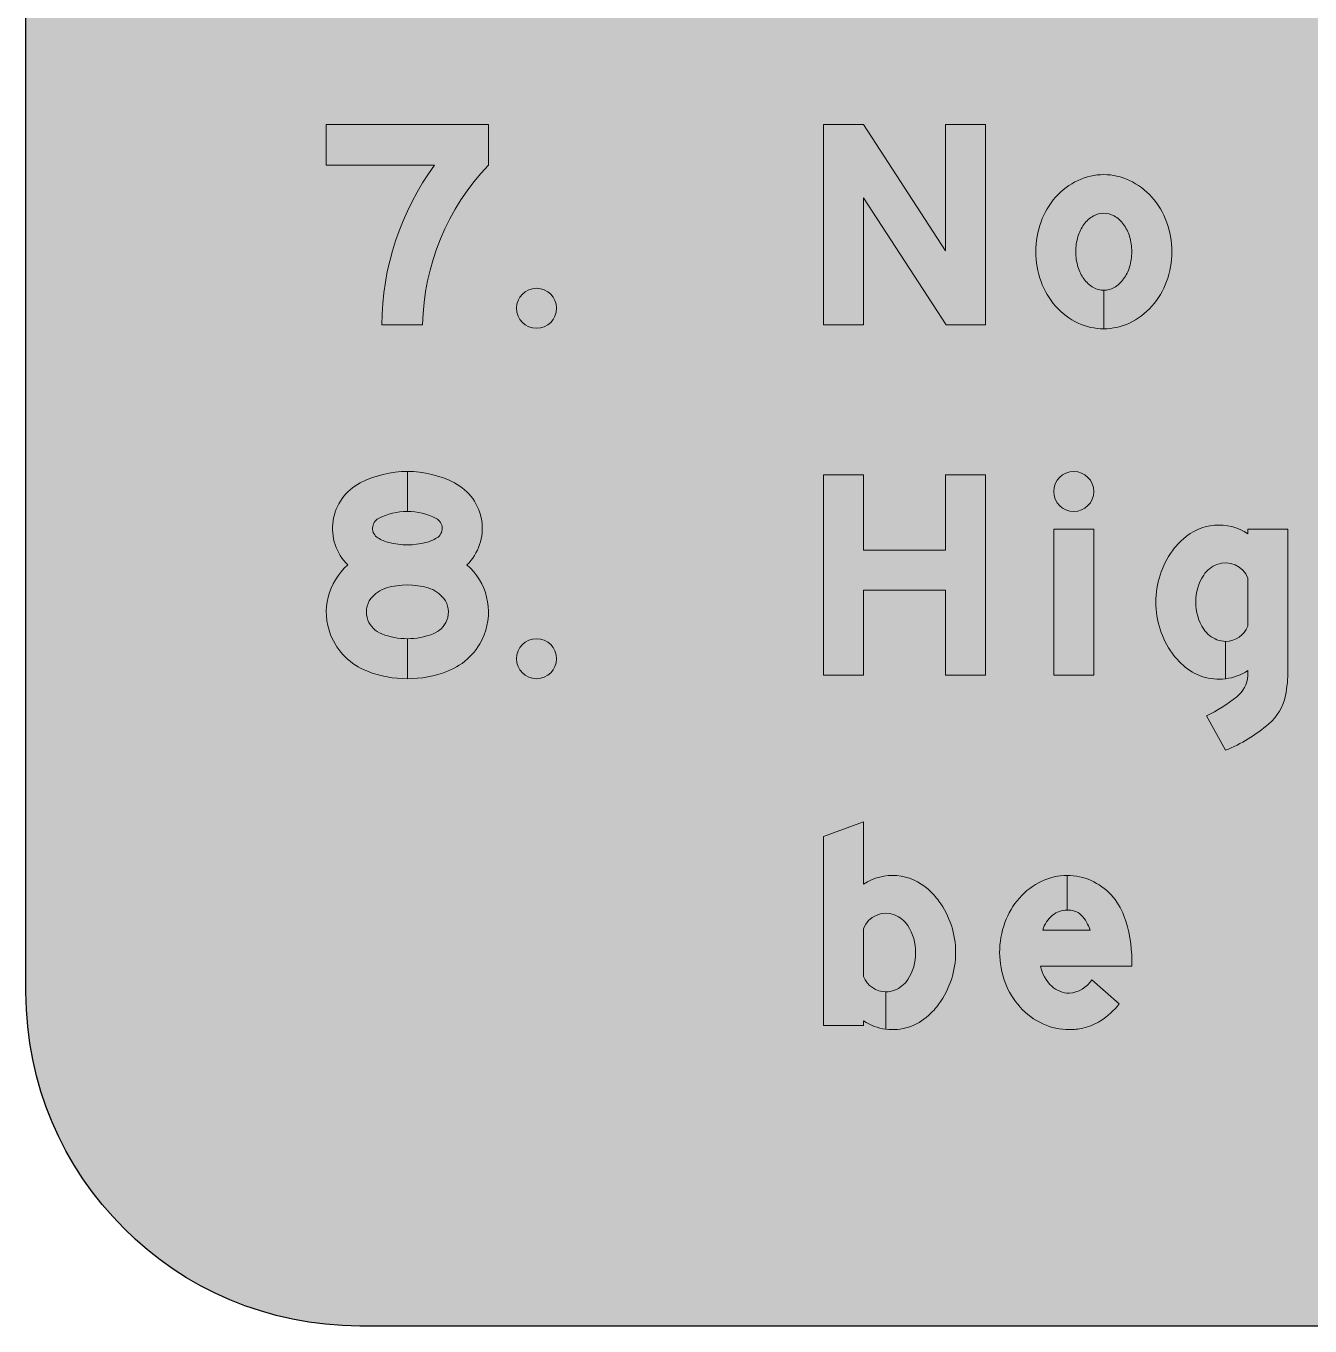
# Model space of a CAD drawing. Header units: millimetres. Extents: x 1969 to 2074, y 2991 to 3097.
# Drawn here: x 1969.05 to 1988.29, y 2996.85 to 3016.33 of the extents above; entities that cross this region are included whole.
import ezdxf

# ---------------------------------------------------------------- set-up
doc = ezdxf.new("R2010")
doc.units = ezdxf.units.MM
doc.layers.add('DIM', color=1, linetype='Continuous')
doc.layers.add('L18', color=4, linetype='Continuous')
doc.layers.add('GSCOLORFILL', color=7, linetype='Continuous', lineweight=0)
doc.layers.add('GSOUTLINE', color=7, linetype='Continuous', lineweight=0)
doc.layers.get('GSOUTLINE').off()

# ---------------------------------------------------------------- blocks, each defined once
blk = doc.blocks.new('*U400')
at = {"layer": 'GSCOLORFILL', "true_color": 0xf5f5f5, "transparency": 33554687}
blk.add_hatch(color=7, dxfattribs=at).paths.add_polyline_path([(-950.000000000005, -1000), (950.0000000000041, -1000, 0.414213562373095), (1050.000000000004, -900), (1050.000000000004, 900, 0.414213562373095), (950.0000000000041, 1000), (-950.000000000005, 1000, 0.414213562373095), (-1050.000000000005, 900), (-1050.000000000005, -900.0000000000005, 0.414213562373095)])
at = {"layer": 'GSCOLORFILL', "color": 7, "linetype": 'Continuous', "true_color": 0xf5f5f5, "transparency": 33554687}
for points in [[(-950.000000000005, -1000), (950.0000000000041, -1000, 0.414213562373095), (1050.000000000004, -900), (1050.000000000004, 900, 0.414213562373095), (950.0000000000041, 1000), (-950.000000000005, 1000, 0.414213562373095), (-1050.000000000005, 900), (-1050.000000000005, -900.0000000000005, 0.414213562373095), (-950.0000000000055, -1000)], [(-950.000000000005, -1000), (950.0000000000041, -1000, 0.414213562373095), (1050.000000000004, -900), (1050.000000000004, 900, 0.414213562373095), (950.0000000000041, 1000), (-950.000000000005, 1000, 0.414213562373095), (-1050.000000000005, 900), (-1050.000000000005, -900, 0.414213562373095), (-950.0000000000055, -1000)]]:
    blk.add_lwpolyline(points, format="xyb", close=True, dxfattribs=at).dxf.unprotected_set("ltscale", 0)
blk = doc.blocks.new('*U152')
at = {"layer": 'GSCOLORFILL', "linetype": 'Continuous'}
h = blk.add_hatch(color=0, dxfattribs=at)
edge = h.paths.add_edge_path()
edge.add_arc((44.51793562419519, 73.00000000000007), 87.48206437580481, 324.0687898610061, 359.99999999999994, ccw=False)
edge.add_arc((63.70470146193492, 58.38428779233871), 63.37203257652487, 310.3765255821876, 324.5892179022558, ccw=False)
edge.add_arc((69.00257494377652, 48.36448062052203), 52.36448062052203, 262.70170899991183, 313.06367100142035, ccw=False)
edge.add_line((62.35045196264872, -3.575755136557277), (62.35045196264872, 33.80043539742545))
edge.add_arc((62.34045196264868, 57.80043331409205), 24.00000000000002, 270.0238732421547, 290.8675725829808)
edge.add_arc((60.91561510266509, 61.53805821801595), 28.00000000000003, 290.8675725829806, 326.1464978402323)
edge.add_arc((45.80677982315294, 71.67298584493247), 46.19323120026423, 326.1464978402324, 361.646188633575)
edge.add_arc((45.8067798231529, 74.32701415506752), 46.19323120026427, 358.353811366425, 393.8535021597676)
edge.add_arc((60.91561510266507, 84.46194178198411), 28.00000000000001, 33.8535021597676, 69.13242741701919)
edge.add_arc((62.34045196264874, 88.19956668590797), 24.00000000000001, 69.13242741701923, 158.568043919135)
edge.add_line((40, 96.96907101081622), (40, 49.03092898918378))
edge.add_arc((62.34045196264873, 57.800433314092), 23.99999999999999, 201.4319560808649, 270)
edge.add_line((62.34045196264873, 33.80043331409202), (62.34045196264873, -3.574473431724307))
edge.add_arc((69.00257494377641, 48.36448062052206), 52.36448062052204, 236.3677911496907, 262.6906777665261, ccw=False)
edge.add_line((40, 4.765289374724148), (40, 0))
edge.add_line((40, 0), (0, 0))
edge.add_line((0, 0), (0, 188.7596153846154))
edge.add_line((0, 188.7596153846154), (40, 203.5))
edge.add_line((40, 203.5), (40, 141.2347106252759))
edge.add_arc((69.00257494377648, 97.6355193794779), 52.36448062052212, 46.93632899857971, 123.6322088503093, ccw=False)
edge.add_arc((63.7047014619348, 87.61571220766103), 63.37203257652513, 35.410782097744175, 49.623474417812474, ccw=False)
edge.add_arc((44.51793562419522, 72.99999999999999), 87.48206437580478, 0, 35.93121013899378, ccw=False)
at = {"layer": 'GSCOLORFILL', "color": 0}
blk.add_lwpolyline([(132, 72.99999999999999, -0.1580767730378781), (115.3540975280471, 21.66434227377881, -0.062094190308422), (104.7576009987296, 10.10723369308806, -0.2233522246381122), (62.35045196264872, -3.575755136557277), (62.35045196264872, 33.80043539742545, 0.09119938616970456), (70.88947312255061, 35.3746838905488, 0.155160827510034), (84.16862514632328, 45.94006078534746, 0.1561474372907175), (91.98094621685533, 72.99999999999999, 0.1561474372907175), (84.16862514632328, 100.0599392146525, 0.1551608275100337), (70.88947312255067, 110.6253161094512, 0.4113313956635876), (40, 96.96907101081622), (40, 49.03092898918378, 0.3084429755062391), (62.34045196264873, 33.80043331409202), (62.34045196264873, -3.574473431724307, -0.115362985859982), (40, 4.765289374724148), (40, 0), (0, 0), (0, 188.7596153846154), (40, 203.5), (40, 141.2347106252759, -0.3477275210567035), (104.7576009987296, 135.8927663069119, -0.062094190308422), (115.3540975280471, 124.3356577262211, -0.1580767730378781)], format="xyb", close=True, dxfattribs=at)
blk = doc.blocks.new('*U153')
at = {"layer": 'GSCOLORFILL', "linetype": 'Continuous'}
h = blk.add_hatch(color=0, dxfattribs=at)
edge = h.paths.add_edge_path()
edge.add_arc((69.51094197863642, 58.93000642673971), 62.9300064267397, 245.3524198280531, 269.9999999999999, ccw=False)
edge.add_arc((72.63933568098416, 65.74804630435064), 70.43150727187609, 222.073813879283, 245.3524198280533, ccw=False)
edge.add_arc((77.51231266798086, 70.14707514339402), 76.99636518675396, 200.5021246928769, 222.0738138792829, ccw=False)
edge.add_arc((85.14194428798147, 73.00000000000018), 85.14194428798149, 180.0000037301732, 200.5021246928769, ccw=False)
edge.add_arc((87.76867725509986, 72.99998880735697), 87.76867725509987, 160.0694722126277, 179.9999963119301, ccw=False)
edge.add_arc((77.81888288118054, 76.60776129168887), 77.18499026133541, 138.8014776948188, 160.0694722126275, ccw=False)
edge.add_arc((71.47230434682477, 82.1634816811312), 68.75023548491123, 115.32243421330139, 138.8014776948188, ccw=False)
edge.add_arc((67.40488682021514, 90.7594570579587), 59.24052055675507, 90.00000000000011, 115.3224342133012, ccw=False)
edge.add_line((67.4048868202151, 149.9999776147138), (67.40488682021504, 115.5))
edge.add_arc((67.40488682021505, 92.3147617089057), 23.18523829109428, 90.00000000000004, 129.2085956193348)
edge.add_arc((73.06702104089976, 86.30983722453084), 31.42300914462551, 130.2868481129732, 163.077719365007)
edge.add_line((43.00461354202127, 95.45626598523268), (90.38549341939148, 95.45626598523268))
edge.add_arc((52.74761479171672, 83.17935105482259), 39.58955099265591, 18.06555415785629, 43.33061273274367)
edge.add_arc((70.63420727500568, 100.0528755045983), 14.99999999999996, 43.3306127327434, 74.23414554342109)
edge.add_arc((67.40488682021513, 88.6146850335641), 26.88531496643589, 74.23414554342149, 89.97868881919163)
edge.add_line((67.41488682021509, 115.4999981402486), (67.41488682021509, 149.9999767706969))
edge.add_arc((67.40488682021511, 90.75945705795863), 59.24052055675513, 66.24132462757171, 89.99032827881211, ccw=False)
edge.add_arc((65.90311263088859, 88.40713072376718), 61.99999999999999, 19.990107920803098, 65.8469214734098, ccw=False)
edge.add_arc((2.000000000000043, 65.16079346208295), 130, 0, 19.990107920803098, ccw=False)
edge.add_line((132, 65.16079346208295), (132, 59.45626598523268))
edge.add_line((132, 59.45626598523268), (40.72380685113512, 59.45626598523268))
edge.add_arc((79.1502063285293, 67.93769328603152), 39.35127425960962, 192.446693405701, 226.289291064396)
edge.add_arc((69.85773911993658, 58.38709549362954), 26.02674593399157, 226.5475580031422, 269.2365315043568)
edge.add_arc((67.56222244513611, 60.99956596297852), 28.70313368140413, 273.8929323668316, 328.2837947233499)
edge.add_line((91.97890056262634, 45.90997641125676), (119.3616618950978, 21.66751851973623))
edge.add_arc((60.72839463861946, 67.6041252104245), 74.48511168968331, 302.59103158947534, 321.9228496470552, ccw=False)
edge.add_arc((71.2238339754233, 51.18720312719249), 54.99999999999982, 282.4742802128862, 302.59103158947516, ccw=False)
edge.add_arc((69.51094197863644, 58.93000642673961), 62.9300064267396, 269.9999999999999, 282.47428021288624, ccw=False)
at = {"layer": 'GSCOLORFILL', "color": 0}
blk.add_lwpolyline([(69.51094197863631, -3.999999999999993, -0.1079619072312502), (43.2668823086612, 1.733546388479652, -0.1019228298705658), (20.35928353887792, 18.55277784863587, -0.09440319960942407), (5.392958702656699, 43.17970531249913, -0.08969677617579692), (1.70530256582424e-13, 72.99999445693578, -0.08718320545468168), (5.256761353426839, 102.9186191460794, -0.09306643867387995), (19.74243426452929, 127.4472030443272, -0.1028065678962481), (42.06701566231183, 144.3078609652724, -0.1109417910759313), (67.4048868202151, 149.9999776147138), (67.40488682021504, 115.5, 0.1727686174700961), (52.74844151225409, 110.2798357568904, 0.1440615427713923), (43.00461354202127, 95.45626598523268), (90.38549341939148, 95.45626598523268, 0.1106883683500328), (81.54530066298446, 110.3459819880077, 0.1356653380362669), (74.70980871751306, 114.4885768343512, 0.06880680822069957), (67.41488682021509, 115.4999981402486), (67.41488682021509, 149.9999767706969, -0.1039970857664943), (91.27202029761679, 144.9793723604305, -0.2028017523414576), (124.1677153237576, 109.6023205800086, -0.0874451709761443), (132, 65.16079346208295), (132, 59.45626598523268), (40.72380685113512, 59.45626598523268, 0.1487489359934952), (51.95778614312979, 39.49309678132271, 0.1884502669332367), (69.51094197863688, 32.36266013653999, 0.241883257341195), (91.97890056262634, 45.90997641125676), (119.3616618950978, 21.66751851973623, -0.08455159468045045), (100.8489740678881, 4.847683551545018, -0.08800200969828328), (83.10390755337193, -2.514415580091438, -0.05448312901681575)], format="xyb", close=True, dxfattribs=at)
blk = doc.blocks.new('*U151')
at = {"layer": 'GSOUTLINE', "color": 28, "true_color": 0x0a0a0a, "xscale": 0.3, "yscale": 0.3, "zscale": 0.3}
for name, p in [('*U152', (0, 0)), ('*U153', (52.8, 0))]:
    blk.add_blockref(name, p, dxfattribs=at)
blk = doc.blocks.new('*U150')
at = {"layer": 'GSOUTLINE'}
blk.add_blockref('*U151', (0, 0), dxfattribs=at)
blk = doc.blocks.new('*U80')
at = {"layer": 'GSCOLORFILL', "linetype": 'Continuous'}
h = blk.add_hatch(color=0, dxfattribs=at)
edge = h.paths.add_edge_path()
edge.add_line((0, 200), (161.9999999999999, 200))
edge.add_line((161.9999999999999, 200), (161.9999999999999, 159.4714375754733))
edge.add_arc((333.1833303925396, -4.482280079961214), 237.0328123642787, 136.2357990961766, 178.9164747415509)
edge.add_line((96.19290167736102, -1.347255640382627e-13), (55.39563915866006, 0))
edge.add_arc((328.1688006505514, -1.746283210988864), 272.7787512533453, 143.7705700035251, 179.6331996506049, ccw=False)
edge.add_line((108.1299548988235, 159.4714375754734), (0, 159.4714375754734))
edge.add_line((0, 159.4714375754734), (0, 200))
at = {"layer": 'GSCOLORFILL', "color": 0, "linetype": 'Continuous'}
blk.add_lwpolyline([(0, 200), (161.9999999999999, 200), (161.9999999999999, 159.4714375754733, 0.1884127751527816), (96.19290167736102, -1.347255640382627e-13), (55.39563915866006, 0, -0.1577700712299671), (108.1299548988235, 159.4714375754734), (0, 159.4714375754734)], format="xyb", close=True, dxfattribs=at)
blk = doc.blocks.new('*U81')
at = {"layer": 'GSCOLORFILL', "linetype": 'Continuous'}
blk.add_hatch(color=0, dxfattribs=at).paths.add_polyline_path([(40, 16.5, 1), (0, 16.5, 1)])
at = {"layer": 'GSCOLORFILL', "color": 0}
blk.add_circle((20, 16.5), 20, dxfattribs=at)
blk = doc.blocks.new('*U79')
at = {"layer": 'GSOUTLINE', "color": 28, "true_color": 0x0a0a0a}
for name, p, xscale, yscale, zscale in [('*U80', (0, 0), 0.3000000000000001, 0.3000000000000001, 0.3000000000000001), ('*U81', (57, 0), 0.3, 0.3, 0.3)]:
    blk.add_blockref(name, p, dxfattribs=dict(at, xscale=xscale, yscale=yscale, zscale=zscale))
blk = doc.blocks.new('*U83')
at = {"layer": 'GSCOLORFILL', "linetype": 'Continuous'}
blk.add_hatch(color=0, dxfattribs=at).paths.add_polyline_path([(0, 200), (40, 200), (122, 74.01218770513049), (122, 200), (162, 200), (162, 0), (122.4451973049556, 0), (40, 126.6718297886613), (40, 0), (0, 0)])
at = {"layer": 'GSCOLORFILL', "color": 0}
blk.add_lwpolyline([(0, 200), (40, 200), (122, 74.01218770513049), (122, 200), (162, 200), (162, 0), (122.4451973049556, 0), (40, 126.6718297886613), (40, 0), (0, 0)], close=True, dxfattribs=at)
blk = doc.blocks.new('*U84')
at = {"layer": 'GSCOLORFILL', "linetype": 'Continuous'}
h = blk.add_hatch(color=0, dxfattribs=at)
edge = h.paths.add_edge_path()
edge.add_arc((67.99999999999999, 89.72883664457302), 60.27116335542698, 64.87173449942168, 90, ccw=False)
edge.add_arc((64.2009016893978, 81.62903460165589), 69.21766776262787, 41.448266645179615, 64.87173449942162, ccw=False)
edge.add_arc((58.27593586708555, 76.39659725208122), 77.12232592176368, 20.09246863402842, 41.44826664517967, ccw=False)
edge.add_arc((48.99051588626324, 72.99999999999991), 87.00948411373676, 1.1368683772161603e-13, 20.09246863402808, ccw=False)
edge.add_arc((48.99051588626409, 73.00000000000011), 87.00948411373591, 339.90753136597175, 359.9999999999999, ccw=False)
edge.add_arc((58.27593586708593, 69.60340274791824), 77.12232592176306, 318.5517333548204, 339.90753136597186, ccw=False)
edge.add_arc((64.20090168939792, 64.370965398344), 69.21766776262774, 295.1282655005783, 318.55173335482044, ccw=False)
edge.add_arc((68.00000000000003, 56.27116335542705), 60.27116335542705, 270.00950633380637, 295.1282655005783, ccw=False)
edge.add_line((68.00999999999993, -3.999999170415876), (68.00999999999993, 34.50000242127832))
edge.add_arc((68, 55.15025015935103), 20.65025015935102, 270.0277458051646, 299.6634012086504)
edge.add_arc((63.11394116214115, 63.72915162328681), 30.52299655004384, 299.6634012086504, 323.9726266148963)
edge.add_arc((55.40525305477216, 69.33547024682802), 40.05476872762745, 323.9726266148962, 343.2352704047485)
edge.add_arc((43.24068658875845, 72.9999999999999), 52.75931341124155, 343.235270404749, 360.0000000000001)
edge.add_arc((43.2406865887586, 73.00000000000003), 52.7593134112414, 359.9999999999999, 376.764729595251)
edge.add_arc((55.40525305477208, 76.66452975317203), 40.05476872762748, 16.7647295952512, 36.02737338510367)
edge.add_arc((63.11394116214135, 82.27084837671342), 30.52299655004354, 36.02737338510353, 60.33659879134957)
edge.add_arc((67.99999999999999, 90.84974984064904), 20.65025015935096, 60.33659879134934, 89.99999999999997)
edge.add_arc((68.00000000000001, 90.84974984064873), 20.65025015935127, 90.00000000000004, 119.6634012086502)
edge.add_arc((72.886058837859, 82.27084837671316), 30.52299655004397, 119.6634012086507, 143.9726266148965)
edge.add_arc((80.59474694522761, 76.66452975317218), 40.05476872762715, 143.9726266148963, 163.2352704047487)
edge.add_arc((92.75931341124138, 73), 52.75931341124138, 163.2352704047489, 180)
edge.add_arc((92.75931341124134, 72.99999999999999), 52.75931341124134, 180, 196.7647295952511)
edge.add_arc((80.59474694522788, 69.3354702468279), 40.05476872762743, 196.7647295952512, 216.0273733851036)
edge.add_arc((72.88605883785885, 63.72915162328677), 30.52299655004382, 216.0273733851036, 240.3365987913494)
edge.add_arc((68, 55.15025015935109), 20.65025015935109, 240.3365987913496, 270)
edge.add_line((68, 34.5), (67.99999999999994, -3.999999999999986))
edge.add_arc((67.99999999999994, 56.27116335542706), 60.27116335542704, 244.87173449942162, 270, ccw=False)
edge.add_arc((71.79909831060229, 64.37096539834434), 69.21766776262814, 221.4482666451796, 244.87173449942162, ccw=False)
edge.add_arc((77.724064132914, 69.60340274791828), 77.12232592176305, 200.0924686340281, 221.4482666451796, ccw=False)
edge.add_arc((87.00948411373618, 73.00000000000006), 87.00948411373618, 180, 200.0924686340281, ccw=False)
edge.add_arc((87.0094841137362, 73), 87.0094841137362, 159.9075313659718, 180, ccw=False)
edge.add_arc((77.72406413291392, 76.39659725208179), 77.12232592176298, 138.5517333548204, 159.9075313659718, ccw=False)
edge.add_arc((71.79909831060222, 81.62903460165569), 69.21766776262808, 115.12826550057841, 138.5517333548203, ccw=False)
edge.add_arc((68, 89.7288366445728), 60.27116335542721, 90, 115.12826550057821, ccw=False)
at = {"layer": 'GSCOLORFILL', "color": 0}
blk.add_lwpolyline([(68, 150, -0.1100842229774427), (93.59391517175465, 144.2959021548017, -0.1025615166109279), (116.0832611206852, 127.4472221513641, -0.09345288578283342), (130.7045520758158, 102.8909119190282, -0.08789523670016074), (136, 72.99999999999997, -0.08789523670016139), (130.7045520758157, 43.10908808097187, -0.09345288578283431), (116.0832611206852, 18.5527778486358, -0.1025615166109281), (93.59391517175465, 1.704097845198248, -0.1100422412956773), (68.00999999999993, -3.999999170415876), (68.00999999999993, 34.50000242127832, 0.1300355272368671), (78.21988546066683, 37.20626027932079, 0.1064685849763634), (87.79898987322332, 45.77638892431793, 0.08424761497446397), (93.7575835476913, 57.78197538225881, 0.07328068524213363), (96, 72.99999999999997, 0.07328068524213363), (93.7575835476913, 88.2180246177411, 0.08424761497446447), (87.79898987322332, 100.2236110756821, 0.1064685849763639), (78.21988546066689, 108.7937397206792, 0.1301586401875905), (68, 111.5, 0.1301586401875884), (57.78011453933311, 108.7937397206792, 0.1064685849763627), (48.20101012677668, 100.2236110756821, 0.08424761497446463), (42.24241645230873, 88.21802461774116, 0.07328068524213407), (40, 72.99999999999996, 0.07328068524213374), (42.24241645230873, 57.78197538225884, 0.08424761497446419), (48.20101012677668, 45.77638892431791, 0.106468584976363), (57.78011453933311, 37.2062602793208, 0.1301586401875896), (68, 34.5), (67.99999999999994, -3.999999999999986, -0.1100842229774427), (42.40608482824527, 1.704097845198291, -0.1025615166109274), (19.91673887931478, 18.55277784863585, -0.09345288578283431), (5.295447924184202, 43.10908808097192, -0.08789523670016117), (0, 73.00000000000004, -0.08789523670016128), (5.295447924184231, 102.8909119190282, -0.09345288578283407), (19.91673887931478, 127.4472221513642, -0.1025615166109277), (42.40608482824535, 144.2959021548018, -0.1100842229774423)], format="xyb", close=True, dxfattribs=at)
blk = doc.blocks.new('*U82')
at = {"layer": 'GSOUTLINE', "color": 28, "true_color": 0x0a0a0a}
for name, p, xscale, yscale, zscale in [('*U83', (0, 0), 0.3, 0.3, 0.3), ('*U84', (63.59999999999999, 0), 0.2999999999999999, 0.2999999999999999, 0.2999999999999999)]:
    blk.add_blockref(name, p, dxfattribs=dict(at, xscale=xscale, yscale=yscale, zscale=zscale))
blk = doc.blocks.new('*U78')
at = {"layer": 'GSOUTLINE'}
for name, p in [('*U79', (0, 0)), ('*U82', (149, 0))]:
    blk.add_blockref(name, p, dxfattribs=at)
blk = doc.blocks.new('*U113')
at = {"layer": 'GSCOLORFILL'}
h = blk.add_hatch(color=0, dxfattribs=at)
edge = h.paths.add_edge_path()
edge.add_line((80.9999999999999, 36.5), (80.9999999999999, -3.5))
edge.add_arc((80.99999999999991, 107.6955079448244), 111.1955079448244, 248.9259171418999, 270, ccw=False)
edge.add_arc((64.13379094947788, 63.92676770740226), 64.28952080344929, 201.5480818220742, 248.9259171418998, ccw=False)
edge.add_arc((62.06131740175255, 63.10838894832321), 62.06131740175254, 130.721303123219, 201.5480818220743, ccw=False)
edge.add_arc((57.30000726660086, 146.65341238418), 51.08123030167825, 117.34487034862559, 225.6210286620013, ccw=False)
edge.add_arc((81, 100.8236153907468), 102.6763846092532, 90, 117.34487034862559, ccw=False)
edge.add_line((80.99999999999996, 203.5), (80.99999999999996, 163.5))
edge.add_arc((81.00000000000011, 100.8236153907468), 62.67638460925323, 90.00000000000017, 117.3448703486257)
edge.add_arc((57.30000726660093, 146.6534123841799), 11.08123030167833, 117.3448703486256, 238.6647448097783)
edge.add_arc((72.88802094527628, 172.2556892326863), 41.05559852311269, 238.664744809778, 255.4800757774866)
edge.add_arc((80.99999999999979, 203.5774480078956), 73.41076467871562, 255.4800757774871, 284.5199242225128)
edge.add_arc((89.11197905472422, 172.2556892326859), 41.0555985231121, 284.5199242225122, 301.3352551902216)
edge.add_arc((104.6999927333989, 146.6534123841799), 11.08123030167835, 301.3352551902222, 422.6551296513745)
edge.add_arc((80.99999999999972, 100.8236153907469), 62.67638460925312, 62.65512965137417, 89.99542923702958)
edge.add_line((81.00500000000012, 163.4999998005629), (81.00499999999995, 203.4999998782583))
edge.add_arc((80.9999999999999, 100.8236153907468), 102.6763846092532, 62.65512965137441, 89.99720988522557, ccw=False)
edge.add_arc((104.699992733399, 146.65341238418), 51.08123030167827, -45.62102866200132, 62.65512965137441, ccw=False)
edge.add_arc((99.93868259824738, 63.10838894832324), 62.0613174017525, -21.54808182207438, 49.27869687678111, ccw=False)
edge.add_arc((97.86620905052203, 63.92676770740223), 64.28952080344926, 291.07408285810016, 338.45191817792573, ccw=False)
edge.add_arc((80.99999999999987, 107.6955079448241), 111.1955079448242, 270.00257635315455, 291.07408285810016, ccw=False)
edge.add_line((81.0049999999999, -3.499999887585432), (81.0049999999999, 36.50000017557289))
edge.add_arc((81.00000000000043, 107.6955079448234), 71.1955079448234, 270.0040238338912, 291.0740828581)
edge.add_arc((97.86620905052189, 63.92676770740213), 24.2895208034493, 291.0740828581007, 338.4519181779264)
edge.add_arc((99.93868259824741, 63.10838894832312), 22.06131740175238, 338.4519181779259, 397.5792089494171)
edge.add_arc((93.38254133745752, 58.06326938421821), 30.33393607104603, 37.57920894941662, 73.73486714536588)
edge.add_arc((81.00000000000001, 15.62242278148696), 74.54426054769297, 73.73486714536631, 106.2651328546337)
edge.add_arc((68.61745866254219, 58.06326938421803), 30.33393607104611, 106.2651328546335, 142.4207910505831)
edge.add_arc((62.0613174017525, 63.10838894832311), 22.06131740175252, 142.4207910505831, 201.5480818220742)
edge.add_arc((64.13379094947773, 63.9267677074022), 24.28952080344919, 201.5480818220741, 248.9259171419)
edge.add_arc((80.9999999999998, 107.695507944824), 71.19550794482404, 248.9259171419, 270.0000000000001)
at = {"layer": 'GSCOLORFILL', "color": 0}
blk.add_lwpolyline([(80.9999999999999, 36.5), (80.9999999999999, -3.5, -0.09221307806509015), (41.01690196128273, 3.937169203623284, -0.2097208342709984), (4.3374854777134, 40.31439093028453, -0.3192694589627188), (21.57374023531271, 110.1441542002318, -0.5110441798104881), (33.8360831208188, 192.0267123833434, -0.1198839331947788), (80.99999999999996, 203.5), (80.99999999999996, 163.5, 0.1198839331947786), (52.20989597317778, 156.4964013620971, 0.5850546897837481), (51.5372713102317, 137.1885014339383, 0.07350266463217785), (62.5946985838029, 132.5113854288227, 0.1273927574790696), (99.40530141619668, 132.5113854288227, 0.07350266463218119), (110.4627286897683, 137.1885014339383, 0.5850546897837452), (109.7901040268221, 156.4964013620971, 0.1198637028931324), (81.00500000000012, 163.4999998005629), (81.00499999999995, 203.4999998782583, -0.1198715840713498), (128.1639168791811, 192.0267123833434, -0.511044179810488), (140.4262597646872, 110.1441542002318, -0.3192694589627191), (157.6625145222865, 40.3143909302845, -0.2097208342709986), (120.9830980387171, 3.937169203623284, -0.0922017410265562), (81.0049999999999, -3.499999887585432), (81.0049999999999, 36.50000017557289, 0.0921953715122304), (106.6001076544088, 41.26182040902489, 0.2097208342709992), (120.4581274156672, 55.00566657336014, 0.2638720245995937), (117.4225192244746, 76.56265155644326, 0.1590807401757717), (101.8785481361849, 87.18311735837983, 0.14290102699379), (60.1214518638151, 87.18311735837983, 0.1590807401757734), (44.57748077552516, 76.56265155644326, 0.2638720245995932), (41.54187258433258, 55.00566657336003, 0.2097208342709997), (55.39989234559108, 41.26182040902495, 0.09221307806509038)], format="xyb", close=True, dxfattribs=at)
blk = doc.blocks.new('*U114')
at = {"layer": 'GSCOLORFILL', "linetype": 'Continuous'}
blk.add_hatch(color=0, dxfattribs=at).paths.add_polyline_path([(40, 16.5, 1), (0, 16.5, 1)])
at = {"layer": 'GSCOLORFILL', "color": 0}
blk.add_circle((20, 16.5), 20, dxfattribs=at)
blk = doc.blocks.new('*U112')
at = {"layer": 'GSOUTLINE', "color": 28, "true_color": 0x0a0a0a}
for name, p, xscale, yscale, zscale in [('*U113', (0, 0), 0.3000000000000002, 0.3000000000000002, 0.3000000000000002), ('*U114', (57, 0), 0.3, 0.3, 0.3)]:
    blk.add_blockref(name, p, dxfattribs=dict(at, xscale=xscale, yscale=yscale, zscale=zscale))
blk = doc.blocks.new('*U116')
at = {"layer": 'GSCOLORFILL', "linetype": 'Continuous'}
blk.add_hatch(color=0, dxfattribs=at).paths.add_polyline_path([(162.0000000000001, 0), (122.0000000000001, 0), (122.0000000000001, 84.83302519242805), (40, 84.83302519242805), (40, 0), (0, 0), (0, 200), (40, 200), (40, 124.8330251924281), (122.0000000000001, 124.8330251924281), (122.0000000000001, 200), (162.0000000000001, 200)])
at = {"layer": 'GSCOLORFILL', "color": 0}
blk.add_lwpolyline([(162.0000000000001, 0), (122.0000000000001, 0), (122.0000000000001, 84.83302519242805), (40, 84.83302519242805), (40, 0), (0, 0), (0, 200), (40, 200), (40, 124.8330251924281), (122.0000000000001, 124.8330251924281), (122.0000000000001, 200), (162.0000000000001, 200)], close=True, dxfattribs=at)
blk = doc.blocks.new('*U117')
at = {"layer": 'GSCOLORFILL', "linetype": 'Continuous'}
h = blk.add_hatch(color=0, dxfattribs=at)
edge = h.paths.add_edge_path()
edge.add_arc((20, 183.5), 20, 0, 360)
h.paths.add_polyline_path([(0, 0), (40, 0), (40, 146), (0, 146)])
at = {"layer": 'GSCOLORFILL', "color": 0}
blk.add_lwpolyline([(0, 0), (40, 0), (40, 146), (0, 146)], close=True, dxfattribs=at)
blk.add_circle((20, 183.5), 20, dxfattribs=at)
blk = doc.blocks.new('*U118')
at = {"layer": 'GSCOLORFILL', "linetype": 'Continuous'}
h = blk.add_hatch(color=0, dxfattribs=at)
edge = h.paths.add_edge_path()
edge.add_line((92, 96.96907101081621), (92, 49.03092898918375))
edge.add_arc((69.65954803735139, 57.80043331409183), 23.99999999999983, 270.02387324215454, 338.5680439191352, ccw=False)
edge.add_line((69.66954803735138, 33.80043539742543), (69.66954803735138, -3.573189769877047))
edge.add_arc((62.99742505622353, 48.36448062052192), 52.36448062052196, 277.3203537392904, 303.63220885031)
edge.add_line((92.00000000000045, 4.765289374724446), (92, -0.5961538461539373))
edge.add_arc((61.57602362323368, 2.106248939403532), 30.54376072767438, 308.9309891776315, 354.9240369506624, ccw=False)
edge.add_arc((-13.71930590193001, 95.31756979823027), 150.3675354326558, 295.3190077031434, 308.9309891776316, ccw=False)
edge.add_line((50.58653846153834, -40.60576923076935), (69.5288461538463, -74.99999999999996))
edge.add_arc((10.2407554963178, 71.58986519008066), 158.1254763479349, 292.0208095466113, 310.504011416393)
edge.add_arc((80.46839128262309, -10.62447545274072), 50.00000000000007, 310.5040114163928, 348.7704622094159)
edge.add_arc((1.999999999999147, 4.954727656441462), 130.0000000000009, 348.7704622094162, 360)
edge.add_line((132, 4.954727656441493), (132, 146))
edge.add_line((132, 146), (92, 146))
edge.add_line((92, 146), (92, 141.2347106252758))
edge.add_arc((62.9974250562235, 97.63551937947835), 52.36448062052173, 56.36779114969037, 133.0636710014207)
edge.add_arc((68.29529853806469, 87.61571220766152), 63.37203257652439, 130.3765255821875, 144.5892179022557)
edge.add_arc((87.4820643758033, 73.00000000000048), 87.48206437580325, 144.0687898610058, 180.0000000000003)
edge.add_arc((87.48206437580485, 72.99999999999996), 87.4820643758048, 180, 215.9312101389945)
edge.add_arc((68.29529853806235, 58.38428779233616), 63.37203257652117, 215.4107820977447, 229.6234744178129)
edge.add_arc((62.99742505622349, 48.3644806205219), 52.36448062052195, 226.9363289985797, 277.3093222334741)
edge.add_line((69.65954803735139, -3.574473431724343), (69.65954803735139, 33.800433314092))
edge.add_arc((69.65954803735127, 57.80043331409189), 23.99999999999989, 249.1324274170193, 270.0000000000002, ccw=False)
edge.add_arc((71.08438489733498, 61.53805821801588), 28.00000000000002, 213.8535021597678, 249.1324274170193, ccw=False)
edge.add_arc((86.19322017684689, 71.67298584493246), 46.19323120026405, 178.3538113664254, 213.8535021597679, ccw=False)
edge.add_arc((86.19322017684811, 74.3270141550671), 46.19323120026529, 146.1464978402325, 181.646188633575, ccw=False)
edge.add_arc((71.08438489733494, 84.46194178198411), 27.99999999999998, 110.8675725829807, 146.1464978402321, ccw=False)
edge.add_arc((69.65954803735136, 88.19956668590815), 23.99999999999984, 21.43195608086461, 110.8675725829809, ccw=False)
at = {"layer": 'GSCOLORFILL', "color": 0}
blk.add_lwpolyline([(92, 96.96907101081621), (92, 49.03092898918375, -0.3083289023896013), (69.66954803735138, 33.80043539742543), (69.66954803735138, -3.573189769877047, 0.1153142115089289), (92.00000000000045, 4.765289374724446), (92, -0.5961538461539369, -0.203420709161922), (80.76923076923072, -21.65384615384625, -0.05946341080105919), (50.58653846153834, -40.60576923076935), (69.5288461538463, -74.99999999999996, 0.08082348706582156), (112.9434555127777, -48.64250016796412, 0.1685380103300383), (129.5111358342626, -20.36147739597986, 0.04903735144977058), (132, 4.954727656441493), (132, 146), (92, 146), (92, 141.2347106252758, 0.3477275210567068), (27.24239900127043, 135.8927663069119, 0.062094190308422), (16.64590247195298, 124.3356577262212, 0.1580767730378813), (5.684341886080801e-14, 72.99999999999999, 0.1580767730378813), (16.64590247195355, 21.66434227377793, 0.062094190308422), (27.24239900127054, 10.10723369308794, 0.2234027591822664), (69.65954803735139, -3.574473431724343), (69.65954803735139, 33.800433314092, -0.09130442022594537), (61.11052687744944, 35.37468389054875, -0.1551608275100334), (47.83137485367683, 45.94006078534734, -0.1561474372907168), (40.01905378314467, 72.9999999999996, -0.1561474372907167), (47.83137485367683, 100.0599392146526, -0.1551608275100335), (61.11052687744944, 110.6253161094512, -0.4113313956635899)], format="xyb", close=True, dxfattribs=at)
blk = doc.blocks.new('*U115')
at = {"layer": 'GSOUTLINE', "color": 28, "true_color": 0x0a0a0a}
for name, p, xscale, yscale, zscale in [('*U116', (0, 0), 0.2999999999999999, 0.2999999999999999, 0.2999999999999999), ('*U117', (69, 0), 0.3, 0.3, 0.3), ('*U118', (99.6, 0), 0.2999999999999999, 0.2999999999999999, 0.2999999999999999)]:
    blk.add_blockref(name, p, dxfattribs=dict(at, xscale=xscale, yscale=yscale, zscale=zscale))
blk = doc.blocks.new('*U111')
at = {"layer": 'GSOUTLINE'}
for name, p in [('*U115', (149, 0)), ('*U112', (0, 0))]:
    blk.add_blockref(name, p, dxfattribs=at)

msp = doc.modelspace()

# ---------------------------------------------------------------- linework, layer by layer
at = {"layer": 'L18'}
msp.add_lwpolyline([(1974.046129431853, 3096.850439407066), (2069.046129431853, 3096.850439407066, -0.414213562373095), (2074.046129431853, 3091.850439407066), (2074.046129431853, 3001.850439407066, -0.414213562373095), (2069.046129431853, 2996.850439407066), (1974.046129431853, 2996.850439407066, -0.414213562373095), (1969.046129431853, 3001.850439407066), (1969.046129431853, 3091.850439407066, -0.414213562373095)], format="xyb", close=True, dxfattribs=at)

# ---------------------------------------------------------------- block references
at = {"xscale": 0.05, "yscale": 0.05, "zscale": 0.05}
for name, p in [('*U78', (1973.546129431854, 3011.850439407066)), ('*U111', (1973.546129431854, 3006.600439407066)), ('*U150', (1980.996129431853, 3001.350439407066))]:
    msp.add_blockref(name, p, dxfattribs=at)
at = {"layer": 'DIM', "xscale": 0.05, "yscale": 0.05, "zscale": 0.05}
msp.add_blockref('*U400', (2021.546129431853, 3046.850439407066), dxfattribs=at)

doc.saveas('drawing.dxf')
